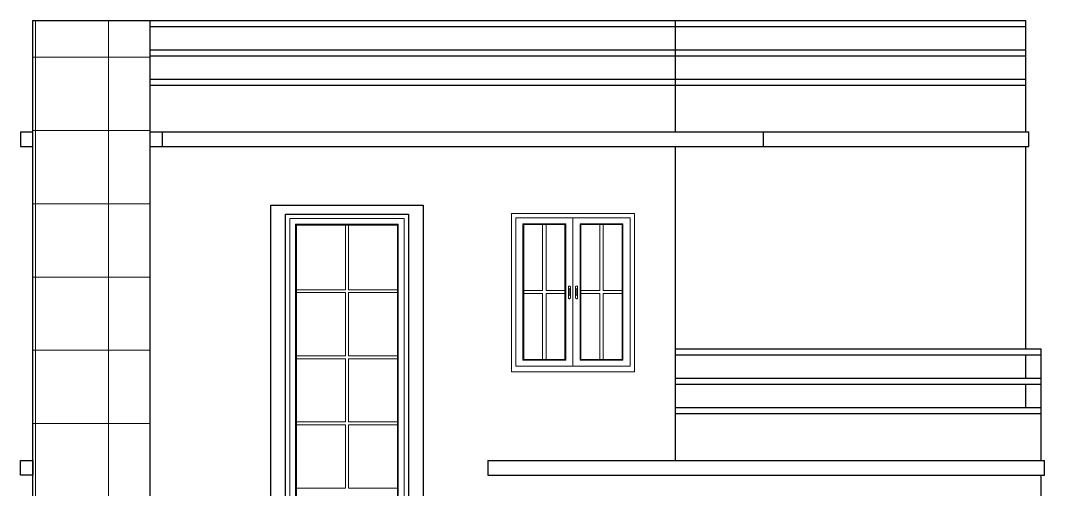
# Model space of a CAD drawing. Header units: inches. Extents: x -9985691 to 3643, y -3270716 to 4788.
# Drawn here: x -4973212.7 to -4972863.4, y -3262695.8 to -3262535.9 of the extents above; entities that cross this region are included whole.
import ezdxf

# ---------------------------------------------------------------- set-up
doc = ezdxf.new("R2010")
doc.units = ezdxf.units.IN
doc.header["$LTSCALE"] = 2
doc.header["$MEASUREMENT"] = 0
doc.linetypes.add('ACAD_ISO02W100', pattern=[15, 12, -3])
doc.layers.get('0').update_dxf_attribs({"linetype": 'CONTINUOUS'})
doc.layers.add('HATCH', color=60, linetype='ACAD_ISO02W100', lineweight=13)
doc.layers.add('window', color=4, linetype='CONTINUOUS', lineweight=13)

msp = doc.modelspace()

# ---------------------------------------------------------------- hatches: boundary and pattern name
at = {"layer": 'HATCH', "transparency": 33554661}
h = msp.add_hatch(dxfattribs=at)
h.set_pattern_fill('ANSI37', color=256, scale=200, angle=45)
h.set_pattern_definition([(90, (32917.386, 226.672), (-25, 0), []), (180, (32917.386, 226.672), (-4e-15, -25), [])])
h.paths.add_polyline_path([(-4973208.48, -3262909.85), (-4973168.44, -3262909.85), (-4973168.44, -3262573.85), (-4973168.44, -3262535.85), (-4973208.48, -3262535.85), (-4973208.48, -3262578.85)])

# ---------------------------------------------------------------- linework, layer by layer
at = {"ltscale": 0.5}
for p, q in [((-4973208.48, -3262535.85), (-4972869.76, -3262535.85)), ((-4973208.48, -3262578.85), (-4973208.48, -3262535.85)), ((-4973168.44, -3262573.85), (-4973168.44, -3262535.85)), ((-4972989.2, -3262573.85), (-4972989.2, -3262535.85)), ((-4972869.76, -3262573.85), (-4972869.76, -3262535.85)), ((-4973168.44, -3262537.85), (-4972869.76, -3262537.85)), ((-4973168.44, -3262545.85), (-4972869.76, -3262545.85)), ((-4973168.44, -3262547.85), (-4972869.76, -3262547.85)), ((-4973168.44, -3262555.85), (-4972869.76, -3262555.85)), ((-4973168.44, -3262557.85), (-4972869.76, -3262557.85)), ((-4973212.67, -3262573.85), (-4973208.48, -3262573.85)), ((-4973212.67, -3262573.85), (-4973212.67, -3262578.85)), ((-4973168.44, -3262573.85), (-4972868.65, -3262573.85)), ((-4973168.44, -3262909.85), (-4973168.44, -3262573.85)), ((-4973164.21, -3262578.85), (-4973164.21, -3262573.85)), ((-4972959.2, -3262578.85), (-4972959.2, -3262573.85)), ((-4972868.65, -3262578.85), (-4972868.65, -3262573.85)), ((-4973212.67, -3262578.85), (-4973208.48, -3262578.85)), ((-4973208.48, -3262909.85), (-4973208.48, -3262578.85)), ((-4973168.44, -3262578.85), (-4972868.65, -3262578.85)), ((-4972989.2, -3262685.85), (-4972989.2, -3262578.85)), ((-4972869.76, -3262647.85), (-4972869.76, -3262578.85)), ((-4973127.32, -3262882.85), (-4973127.32, -3262598.85)), ((-4973127.32, -3262598.85), (-4973075.32, -3262598.85)), ((-4973075.32, -3262598.85), (-4973075.32, -3262882.85)), ((-4973122.32, -3262879.85), (-4973122.32, -3262601.85)), ((-4973122.32, -3262601.85), (-4973080.32, -3262601.85)), ((-4973080.32, -3262601.85), (-4973080.32, -3262879.85)), ((-4972989.2, -3262647.85), (-4972864.46, -3262647.85)), ((-4972864.46, -3262685.85), (-4972864.46, -3262647.85)), ((-4972989.2, -3262649.85), (-4972864.46, -3262649.85)), ((-4972869.76, -3262657.85), (-4972869.76, -3262649.85)), ((-4972989.2, -3262657.85), (-4972864.46, -3262657.85)), ((-4972989.2, -3262659.85), (-4972864.46, -3262659.85)), ((-4972869.76, -3262667.85), (-4972869.76, -3262659.85)), ((-4972989.2, -3262667.85), (-4972864.46, -3262667.85)), ((-4972989.2, -3262669.85), (-4972864.46, -3262669.85)), ((-4973053.2, -3262685.85), (-4972863.35, -3262685.85)), ((-4973053.2, -3262685.85), (-4973053.2, -3262690.85)), ((-4972863.35, -3262690.85), (-4972863.35, -3262685.85)), ((-4973053.2, -3262690.85), (-4972863.35, -3262690.85)), ((-4972864.46, -3262797.85), (-4972864.46, -3262690.85))]:
    msp.add_line(p, q, dxfattribs=at)
msp.add_lwpolyline([(-4973212.67, -3262685.85), (-4973208.48, -3262685.85), (-4973208.48, -3262690.85), (-4973212.67, -3262690.85)], close=True, dxfattribs=at)
at = {"layer": 'window'}
for p, q in [((-4973122.32, -3262879.85), (-4973122.32, -3262601.85)), ((-4973080.32, -3262601.85), (-4973122.32, -3262601.85)), ((-4973120.82, -3262603.35), (-4973081.82, -3262603.35)), ((-4973120.82, -3262603.35), (-4973120.82, -3262877.85)), ((-4973081.82, -3262877.85), (-4973081.82, -3262603.35)), ((-4973080.32, -3262879.85), (-4973080.32, -3262601.85)), ((-4973045.2, -3262655.67), (-4973045.2, -3262601.67)), ((-4973045.2, -3262601.67), (-4973003.2, -3262601.67)), ((-4973043.7, -3262653.67), (-4973043.7, -3262603.17)), ((-4973043.7, -3262603.17), (-4973004.7, -3262603.17)), ((-4973024.2, -3262603.17), (-4973024.2, -3262653.67)), ((-4973004.7, -3262603.17), (-4973004.7, -3262653.67)), ((-4973003.2, -3262601.85), (-4973003.2, -3262601.67)), ((-4973003.2, -3262655.67), (-4973003.2, -3262601.67)), ((-4973083.82, -3262605.35), (-4973118.82, -3262605.35)), ((-4973118.82, -3262605.35), (-4973118.82, -3262876.35)), ((-4973118.57, -3262605.6), (-4973118.82, -3262605.35)), ((-4973118.57, -3262605.6), (-4973118.57, -3262876.1)), ((-4973118.57, -3262605.6), (-4973084.07, -3262605.6)), ((-4973101.82, -3262605.6), (-4973101.82, -3262627.64)), ((-4973100.82, -3262605.6), (-4973100.82, -3262627.64)), ((-4973084.07, -3262605.6), (-4973083.82, -3262605.35)), ((-4973084.07, -3262876.1), (-4973084.07, -3262605.6)), ((-4973083.82, -3262876.35), (-4973083.82, -3262605.35)), ((-4973026.64, -3262605.19), (-4973041.27, -3262605.19)), ((-4973041.27, -3262605.19), (-4973041.27, -3262651.64)), ((-4973040.97, -3262605.44), (-4973041.27, -3262605.19)), ((-4973040.97, -3262605.44), (-4973040.97, -3262651.39)), ((-4973040.97, -3262605.44), (-4973026.94, -3262605.44)), ((-4973034.56, -3262605.44), (-4973034.56, -3262627.91)), ((-4973033.35, -3262605.44), (-4973033.35, -3262627.91)), ((-4973026.94, -3262605.44), (-4973026.64, -3262605.19)), ((-4973026.94, -3262651.39), (-4973026.94, -3262605.44)), ((-4973026.64, -3262651.64), (-4973026.64, -3262605.19)), ((-4973021.77, -3262651.64), (-4973021.77, -3262605.19)), ((-4973021.77, -3262605.19), (-4973007.14, -3262605.19)), ((-4973021.47, -3262605.44), (-4973021.77, -3262605.19)), ((-4973021.47, -3262651.39), (-4973021.47, -3262605.44)), ((-4973007.44, -3262605.44), (-4973021.47, -3262605.44)), ((-4973015.06, -3262605.44), (-4973015.06, -3262627.91)), ((-4973013.85, -3262605.44), (-4973013.85, -3262627.91)), ((-4973007.44, -3262605.44), (-4973007.14, -3262605.19)), ((-4973007.44, -3262605.44), (-4973007.44, -3262651.39)), ((-4973007.14, -3262605.19), (-4973007.14, -3262651.64)), ((-4973118.57, -3262627.64), (-4973101.82, -3262627.64)), ((-4973100.82, -3262627.64), (-4973084.07, -3262627.64)), ((-4973034.56, -3262627.91), (-4973040.97, -3262627.91)), ((-4973026.94, -3262627.91), (-4973033.35, -3262627.91)), ((-4973025.76, -3262626.58), (-4973025.77, -3262626.61)), ((-4973025.77, -3262626.61), (-4973025.77, -3262626.65)), ((-4973025.77, -3262626.65), (-4973025.77, -3262630.47)), ((-4973025.74, -3262626.54), (-4973025.76, -3262626.58)), ((-4973025.71, -3262626.51), (-4973025.74, -3262626.54)), ((-4973025.67, -3262626.48), (-4973025.71, -3262626.51)), ((-4973025.63, -3262626.45), (-4973025.67, -3262626.48)), ((-4973025.66, -3262627.43), (-4973025.65, -3262627.41)), ((-4973025.66, -3262627.46), (-4973025.66, -3262627.43)), ((-4973025.66, -3262627.74), (-4973025.66, -3262627.46)), ((-4973025.66, -3262627.71), (-4973025.65, -3262627.69)), ((-4973025.66, -3262627.74), (-4973025.66, -3262627.71)), ((-4973025.66, -3262629.38), (-4973025.66, -3262627.74)), ((-4973025.65, -3262627.41), (-4973025.64, -3262627.38)), ((-4973025.65, -3262627.69), (-4973025.64, -3262627.66)), ((-4973025.64, -3262627.38), (-4973025.62, -3262627.36)), ((-4973025.64, -3262627.66), (-4973025.62, -3262627.64)), ((-4973025.59, -3262626.43), (-4973025.63, -3262626.45)), ((-4973025.62, -3262627.36), (-4973025.6, -3262627.34)), ((-4973025.62, -3262627.64), (-4973025.6, -3262627.62)), ((-4973025.6, -3262627.34), (-4973025.57, -3262627.33)), ((-4973025.6, -3262627.62), (-4973025.57, -3262627.61)), ((-4973025.54, -3262626.42), (-4973025.59, -3262626.43)), ((-4973025.57, -3262627.33), (-4973025.54, -3262627.31)), ((-4973025.57, -3262627.61), (-4973025.54, -3262627.59)), ((-4973025.49, -3262626.41), (-4973025.54, -3262626.42)), ((-4973025.54, -3262627.31), (-4973025.51, -3262627.3)), ((-4973025.54, -3262627.59), (-4973025.51, -3262627.58)), ((-4973025.51, -3262627.3), (-4973025.47, -3262627.3)), ((-4973025.51, -3262627.58), (-4973025.47, -3262627.58)), ((-4973025.44, -3262626.4), (-4973025.49, -3262626.41)), ((-4973025.47, -3262627.3), (-4973025.44, -3262627.29)), ((-4973025.47, -3262627.58), (-4973025.44, -3262627.57)), ((-4973025.39, -3262626.41), (-4973025.44, -3262626.4)), ((-4973025.44, -3262627.29), (-4973025.4, -3262627.3)), ((-4973025.44, -3262627.57), (-4973025.4, -3262627.58)), ((-4973025.4, -3262627.3), (-4973025.37, -3262627.3)), ((-4973025.4, -3262627.58), (-4973025.37, -3262627.58)), ((-4973025.33, -3262626.42), (-4973025.39, -3262626.41)), ((-4973025.37, -3262627.3), (-4973025.34, -3262627.31)), ((-4973025.37, -3262627.58), (-4973025.34, -3262627.59)), ((-4973025.34, -3262627.31), (-4973025.31, -3262627.33)), ((-4973025.34, -3262627.59), (-4973025.31, -3262627.61)), ((-4973025.29, -3262626.43), (-4973025.33, -3262626.42)), ((-4973025.31, -3262627.33), (-4973025.28, -3262627.34)), ((-4973025.31, -3262627.61), (-4973025.28, -3262627.62)), ((-4973025.24, -3262626.45), (-4973025.29, -3262626.43)), ((-4973025.28, -3262627.34), (-4973025.26, -3262627.36)), ((-4973025.28, -3262627.62), (-4973025.26, -3262627.64)), ((-4973025.26, -3262627.36), (-4973025.24, -3262627.38)), ((-4973025.26, -3262627.64), (-4973025.24, -3262627.66)), ((-4973025.2, -3262626.48), (-4973025.24, -3262626.45)), ((-4973025.24, -3262627.38), (-4973025.22, -3262627.41)), ((-4973025.24, -3262627.66), (-4973025.22, -3262627.69)), ((-4973025.22, -3262627.41), (-4973025.22, -3262627.43)), ((-4973025.22, -3262627.43), (-4973025.21, -3262627.46)), ((-4973025.22, -3262627.69), (-4973025.22, -3262627.71)), ((-4973025.22, -3262627.71), (-4973025.21, -3262627.74)), ((-4973025.21, -3262629.38), (-4973025.21, -3262627.46)), ((-4973025.17, -3262626.51), (-4973025.2, -3262626.48)), ((-4973025.14, -3262626.54), (-4973025.17, -3262626.51)), ((-4973025.12, -3262626.58), (-4973025.14, -3262626.54)), ((-4973025.11, -3262626.61), (-4973025.12, -3262626.58)), ((-4973025.1, -3262626.65), (-4973025.12, -3262626.58)), ((-4973025.1, -3262626.65), (-4973025.11, -3262626.61)), ((-4973025.1, -3262630.47), (-4973025.1, -3262626.65)), ((-4973023.31, -3262626.65), (-4973023.29, -3262626.58)), ((-4973023.31, -3262626.65), (-4973023.3, -3262626.61)), ((-4973023.31, -3262630.47), (-4973023.31, -3262626.65)), ((-4973023.3, -3262626.61), (-4973023.29, -3262626.58)), ((-4973023.29, -3262626.58), (-4973023.27, -3262626.54)), ((-4973023.27, -3262626.54), (-4973023.24, -3262626.51)), ((-4973023.21, -3262626.48), (-4973023.24, -3262626.51)), ((-4973023.17, -3262626.45), (-4973023.21, -3262626.48)), ((-4973023.19, -3262627.43), (-4973023.2, -3262627.46)), ((-4973023.2, -3262627.46), (-4973023.2, -3262629.38)), ((-4973023.18, -3262627.41), (-4973023.19, -3262627.43)), ((-4973023.17, -3262627.38), (-4973023.18, -3262627.41)), ((-4973023.17, -3262626.45), (-4973023.12, -3262626.43)), ((-4973023.15, -3262627.36), (-4973023.17, -3262627.38)), ((-4973023.13, -3262627.34), (-4973023.15, -3262627.36)), ((-4973023.1, -3262627.33), (-4973023.13, -3262627.34)), ((-4973023.07, -3262626.42), (-4973023.12, -3262626.43)), ((-4973023.07, -3262627.31), (-4973023.1, -3262627.33)), ((-4973023.02, -3262626.41), (-4973023.07, -3262626.42)), ((-4973023.04, -3262627.3), (-4973023.07, -3262627.31)), ((-4973023.01, -3262627.3), (-4973023.04, -3262627.3)), ((-4973022.97, -3262626.4), (-4973023.02, -3262626.41)), ((-4973022.97, -3262627.29), (-4973023.01, -3262627.3)), ((-4973022.92, -3262626.41), (-4973022.97, -3262626.4)), ((-4973022.94, -3262627.3), (-4973022.97, -3262627.29)), ((-4973022.9, -3262627.3), (-4973022.94, -3262627.3)), ((-4973022.92, -3262626.41), (-4973022.87, -3262626.42)), ((-4973022.87, -3262627.31), (-4973022.9, -3262627.3)), ((-4973022.87, -3262626.42), (-4973022.82, -3262626.43)), ((-4973022.84, -3262627.33), (-4973022.87, -3262627.31)), ((-4973022.81, -3262627.34), (-4973022.84, -3262627.33)), ((-4973022.82, -3262626.43), (-4973022.77, -3262626.45)), ((-4973022.79, -3262627.36), (-4973022.81, -3262627.34)), ((-4973022.77, -3262627.38), (-4973022.79, -3262627.36)), ((-4973022.77, -3262626.45), (-4973022.73, -3262626.48)), ((-4973022.76, -3262627.41), (-4973022.77, -3262627.38)), ((-4973022.75, -3262627.43), (-4973022.76, -3262627.41)), ((-4973022.75, -3262627.46), (-4973022.75, -3262627.43)), ((-4973022.75, -3262629.38), (-4973022.75, -3262627.46)), ((-4973022.73, -3262626.48), (-4973022.7, -3262626.51)), ((-4973022.67, -3262626.54), (-4973022.7, -3262626.51)), ((-4973022.65, -3262626.58), (-4973022.67, -3262626.54)), ((-4973022.64, -3262626.61), (-4973022.65, -3262626.58)), ((-4973022.64, -3262626.61), (-4973022.64, -3262626.65)), ((-4973022.64, -3262626.65), (-4973022.64, -3262630.47)), ((-4973021.47, -3262627.91), (-4973015.06, -3262627.91)), ((-4973013.85, -3262627.91), (-4973007.44, -3262627.91)), ((-4973118.57, -3262628.64), (-4973101.82, -3262628.64)), ((-4973101.82, -3262628.64), (-4973101.82, -3262650.18)), ((-4973100.82, -3262628.64), (-4973100.82, -3262650.18)), ((-4973100.82, -3262628.64), (-4973084.07, -3262628.64)), ((-4973034.56, -3262628.92), (-4973040.97, -3262628.92)), ((-4973034.56, -3262628.92), (-4973034.56, -3262651.39)), ((-4973033.35, -3262628.92), (-4973033.35, -3262651.39)), ((-4973026.94, -3262628.92), (-4973033.35, -3262628.92)), ((-4973025.77, -3262630.51), (-4973025.77, -3262630.47)), ((-4973025.77, -3262630.47), (-4973025.76, -3262630.54)), ((-4973025.77, -3262630.51), (-4973025.76, -3262630.54)), ((-4973025.76, -3262630.54), (-4973025.74, -3262630.58)), ((-4973025.74, -3262630.58), (-4973025.71, -3262630.61)), ((-4973025.71, -3262630.61), (-4973025.67, -3262630.64)), ((-4973025.67, -3262630.64), (-4973025.63, -3262630.67)), ((-4973025.66, -3262629.38), (-4973025.66, -3262629.41)), ((-4973025.66, -3262629.41), (-4973025.65, -3262629.43)), ((-4973025.65, -3262629.43), (-4973025.64, -3262629.46)), ((-4973025.64, -3262629.46), (-4973025.62, -3262629.48)), ((-4973025.63, -3262630.67), (-4973025.59, -3262630.69)), ((-4973025.62, -3262629.48), (-4973025.6, -3262629.5)), ((-4973025.6, -3262629.5), (-4973025.57, -3262629.52)), ((-4973025.59, -3262630.69), (-4973025.54, -3262630.7)), ((-4973025.57, -3262629.52), (-4973025.54, -3262629.53)), ((-4973025.54, -3262629.53), (-4973025.51, -3262629.54)), ((-4973025.54, -3262630.7), (-4973025.49, -3262630.71)), ((-4973025.51, -3262629.54), (-4973025.47, -3262629.55)), ((-4973025.49, -3262630.71), (-4973025.44, -3262630.72)), ((-4973025.47, -3262629.55), (-4973025.44, -3262629.55)), ((-4973025.44, -3262629.55), (-4973025.4, -3262629.55)), ((-4973025.44, -3262630.72), (-4973025.39, -3262630.71)), ((-4973025.4, -3262629.55), (-4973025.37, -3262629.54)), ((-4973025.39, -3262630.71), (-4973025.33, -3262630.7)), ((-4973025.37, -3262629.54), (-4973025.34, -3262629.53)), ((-4973025.34, -3262629.53), (-4973025.31, -3262629.52)), ((-4973025.33, -3262630.7), (-4973025.29, -3262630.69)), ((-4973025.31, -3262629.52), (-4973025.28, -3262629.5)), ((-4973025.29, -3262630.69), (-4973025.24, -3262630.67)), ((-4973025.28, -3262629.5), (-4973025.26, -3262629.48)), ((-4973025.26, -3262629.48), (-4973025.24, -3262629.46)), ((-4973025.24, -3262629.46), (-4973025.22, -3262629.43)), ((-4973025.24, -3262630.67), (-4973025.2, -3262630.64)), ((-4973025.22, -3262629.41), (-4973025.21, -3262629.38)), ((-4973025.22, -3262629.43), (-4973025.22, -3262629.41)), ((-4973025.2, -3262630.64), (-4973025.17, -3262630.61)), ((-4973025.17, -3262630.61), (-4973025.14, -3262630.58)), ((-4973025.14, -3262630.58), (-4973025.12, -3262630.54)), ((-4973025.12, -3262630.54), (-4973025.11, -3262630.51)), ((-4973025.11, -3262630.51), (-4973025.1, -3262630.47)), ((-4973023.3, -3262630.51), (-4973023.31, -3262630.47)), ((-4973023.29, -3262630.54), (-4973023.3, -3262630.51)), ((-4973023.29, -3262630.54), (-4973023.27, -3262630.58)), ((-4973023.27, -3262630.58), (-4973023.24, -3262630.61)), ((-4973023.24, -3262630.61), (-4973023.21, -3262630.64)), ((-4973023.17, -3262630.67), (-4973023.21, -3262630.64)), ((-4973023.19, -3262629.41), (-4973023.2, -3262629.38)), ((-4973023.18, -3262629.43), (-4973023.19, -3262629.41)), ((-4973023.17, -3262629.46), (-4973023.18, -3262629.43)), ((-4973023.15, -3262629.48), (-4973023.17, -3262629.46)), ((-4973023.12, -3262630.69), (-4973023.17, -3262630.67)), ((-4973023.13, -3262629.5), (-4973023.15, -3262629.48)), ((-4973023.1, -3262629.52), (-4973023.13, -3262629.5)), ((-4973023.12, -3262630.69), (-4973023.07, -3262630.7)), ((-4973023.07, -3262629.53), (-4973023.1, -3262629.52)), ((-4973023.04, -3262629.54), (-4973023.07, -3262629.53)), ((-4973023.02, -3262630.71), (-4973023.07, -3262630.7)), ((-4973023.01, -3262629.55), (-4973023.04, -3262629.54)), ((-4973022.97, -3262630.72), (-4973023.02, -3262630.71)), ((-4973022.97, -3262629.55), (-4973023.01, -3262629.55)), ((-4973022.94, -3262629.55), (-4973022.97, -3262629.55)), ((-4973022.97, -3262630.72), (-4973022.92, -3262630.71)), ((-4973022.9, -3262629.54), (-4973022.94, -3262629.55)), ((-4973022.92, -3262630.71), (-4973022.87, -3262630.7)), ((-4973022.87, -3262629.53), (-4973022.9, -3262629.54)), ((-4973022.84, -3262629.52), (-4973022.87, -3262629.53)), ((-4973022.82, -3262630.69), (-4973022.87, -3262630.7)), ((-4973022.81, -3262629.5), (-4973022.84, -3262629.52)), ((-4973022.77, -3262630.67), (-4973022.82, -3262630.69)), ((-4973022.79, -3262629.48), (-4973022.81, -3262629.5)), ((-4973022.77, -3262629.46), (-4973022.79, -3262629.48)), ((-4973022.76, -3262629.43), (-4973022.77, -3262629.46)), ((-4973022.77, -3262630.67), (-4973022.73, -3262630.64)), ((-4973022.75, -3262629.41), (-4973022.76, -3262629.43)), ((-4973022.75, -3262629.38), (-4973022.75, -3262629.41)), ((-4973022.73, -3262630.64), (-4973022.7, -3262630.61)), ((-4973022.7, -3262630.61), (-4973022.67, -3262630.58)), ((-4973022.65, -3262630.54), (-4973022.67, -3262630.58)), ((-4973022.64, -3262630.47), (-4973022.65, -3262630.54)), ((-4973022.64, -3262630.51), (-4973022.65, -3262630.54)), ((-4973022.64, -3262630.51), (-4973022.64, -3262630.47)), ((-4973021.47, -3262628.92), (-4973015.06, -3262628.92)), ((-4973015.06, -3262628.92), (-4973015.06, -3262651.39)), ((-4973013.85, -3262628.92), (-4973007.44, -3262628.92)), ((-4973013.85, -3262628.92), (-4973013.85, -3262651.39)), ((-4973118.57, -3262650.18), (-4973101.82, -3262650.18)), ((-4973118.57, -3262651.18), (-4973101.82, -3262651.18)), ((-4973101.82, -3262651.18), (-4973101.82, -3262672.73)), ((-4973100.82, -3262650.18), (-4973084.07, -3262650.18)), ((-4973100.82, -3262651.18), (-4973100.82, -3262672.73)), ((-4973100.82, -3262651.18), (-4973084.07, -3262651.18)), ((-4973040.97, -3262651.39), (-4973041.27, -3262651.64)), ((-4973041.27, -3262651.64), (-4973026.64, -3262651.64)), ((-4973040.97, -3262651.39), (-4973026.94, -3262651.39)), ((-4973026.64, -3262651.64), (-4973026.94, -3262651.39)), ((-4973021.77, -3262651.64), (-4973021.47, -3262651.39)), ((-4973007.14, -3262651.64), (-4973021.77, -3262651.64)), ((-4973007.44, -3262651.39), (-4973021.47, -3262651.39)), ((-4973007.14, -3262651.64), (-4973007.44, -3262651.39)), ((-4973045.2, -3262655.67), (-4973003.2, -3262655.67)), ((-4973004.7, -3262653.67), (-4973043.7, -3262653.67)), ((-4973118.57, -3262672.73), (-4973101.82, -3262672.73)), ((-4973118.57, -3262673.73), (-4973101.82, -3262673.73)), ((-4973101.82, -3262673.73), (-4973101.82, -3262695.27)), ((-4973100.82, -3262672.73), (-4973084.07, -3262672.73)), ((-4973100.82, -3262673.73), (-4973100.82, -3262695.27)), ((-4973100.82, -3262673.73), (-4973084.07, -3262673.73)), ((-4973118.57, -3262695.27), (-4973101.82, -3262695.27)), ((-4973100.82, -3262695.27), (-4973084.07, -3262695.27))]:
    msp.add_line(p, q, dxfattribs=at)

doc.saveas('drawing.dxf')
